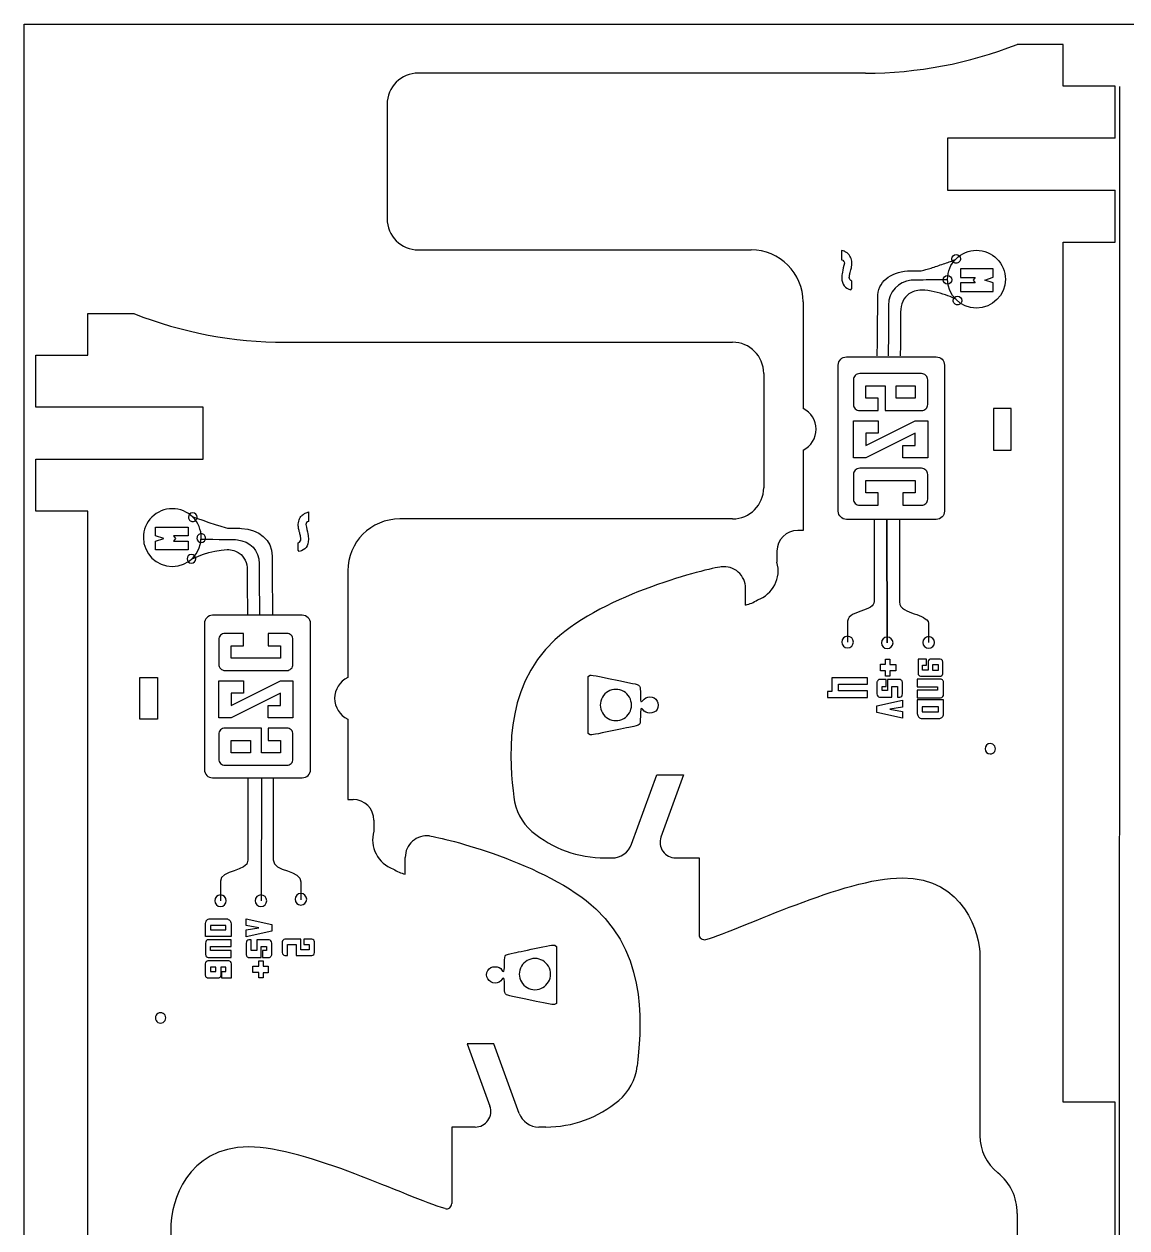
# Model space of a CAD drawing. Extents: x 0 to 911, y 61 to 967.
# Drawn here: x 0.2 to 320.8, y 617.3 to 967.4 of the extents above; entities that cross this region are included whole.
import ezdxf

# ---------------------------------------------------------------- set-up
doc = ezdxf.new("R2010")
doc.units = 0
doc.layers.add('corte', color=7, linetype='CONTINUOUS')
doc.layers.add('Grabado', color=7, linetype='CONTINUOUS')

msp = doc.modelspace()

# ---------------------------------------------------------------- linework, layer by layer
at = {"layer": 'corte', "color": 1}
for points in [[(302.242814, 961.440137), (288.863998, 961.440137)], [(302.242814, 949.345673), (302.242814, 961.440137)], [(244.793967, 953.125172), (114.778227, 953.125172)], [(317.360927, 949.345673), (302.242814, 949.345673)], [(317.360927, 934.227594), (317.360927, 949.345673)], [(105.70738, 944.054324), (105.70738, 910.794464)], [(317.360927, 934.227594), (268.680609, 934.227594), (268.680609, 919.109514), (317.360927, 919.109514)], [(317.360927, 903.991349), (317.360927, 919.109514)], [(302.242814, 903.991349), (317.360927, 903.991349)], [(302.242814, 653.816894), (302.242814, 903.991349)], [(114.778227, 901.723616), (211.534192, 901.723616)], [(226.652271, 886.605537), (226.652271, 855.61341)], [(3.55614, 840.847236), (52.236457, 840.847236), (52.236457, 855.965342), (3.55614, 855.965342), (3.55614, 871.083455), (18.674252, 871.083455), (18.674252, 883.177935), (32.053068, 883.177935)], [(76.123099, 874.862979), (206.138839, 874.862979)], [(215.209686, 865.792115), (215.209686, 832.532271)], [(3.55614, 825.729123), (3.55614, 840.847236)], [(226.652271, 843.518946), (226.652271, 820.14427)], [(31.978188, 543.223729), (31.978188, 527.176694), (18.674252, 527.176694), (18.674252, 530.200318), (3.55614, 530.200318), (3.55614, 575.554642), (18.674252, 575.554642), (18.674252, 825.729123), (3.55614, 825.729123)], [(206.138839, 823.461407), (109.382874, 823.461407)], [(226.652271, 820.14427), (225.095109, 820.14427)], [(219.047877, 814.097038), (219.047877, 810.925539)], [(94.264795, 808.343302), (94.264795, 777.351175)], [(209.94136, 798.432484), (209.94136, 803.309625)], [(33.792364, 777.351175), (38.93252, 777.351175)], [(33.792364, 765.256686), (33.792364, 777.351175)], [(38.93252, 777.351175), (38.93252, 765.256686)], [(38.93252, 765.256686), (33.792364, 765.256686)], [(94.264795, 765.256686), (94.264795, 741.882026), (95.821957, 741.882026)], [(176.797895, 728.850918), (184.153713, 749.060923)], [(184.153713, 749.060923), (191.916145, 749.060923)], [(191.916145, 749.060923), (185.327473, 730.958652)], [(101.869189, 735.834777), (101.869189, 732.663304)], [(110.975706, 720.170257), (110.975706, 725.047398)], [(169.095196, 724.871996), (171.115292, 724.871996)], [(189.589361, 724.871996), (196.416027, 724.871996)], [(196.416027, 724.871996), (196.416027, 702.603922)], [(278.053836, 696.42101), (278.053836, 644.110143)], [(144.119171, 650.588726), (136.763353, 670.79873), (129.000921, 670.79873), (135.589593, 652.696399)], [(317.360927, 653.816894), (302.242814, 653.816894)], [(317.360927, 608.462571), (317.360927, 653.816894)], [(131.327705, 646.609761), (124.501039, 646.609761), (124.501039, 624.341721)], [(151.82187, 646.609761), (149.801774, 646.609761)], [(288.938878, 621.485973), (288.938878, 605.438955)], [(42.86323, 618.158758), (42.86323, 565.84795)]]:
    msp.add_lwpolyline(points, dxfattribs=at)
for points in [[(287.1247, 855.61341), (281.984545, 855.61341), (281.984545, 843.518946), (287.1247, 843.518946)], [(172.2271, 764.812005)], [(281.07746, 755.10824)], [(148.689966, 695.620609)], [(39.839606, 679.869604)]]:
    msp.add_lwpolyline(points, close=True, dxfattribs=at)
for points in [[(244.793967, 953.125172), (259.87389, 953.12517), (274.820821, 955.945299), (288.863998, 961.440137)], [(114.778227, 953.125172), (109.768541, 953.125162), (105.70739, 949.064011), (105.70738, 944.054324)], [(105.70738, 910.794464), (105.70739, 905.784777), (109.768541, 901.723626), (114.778227, 901.723616)], [(226.652271, 886.605537), (226.652255, 894.955015), (219.88367, 901.7236), (211.534192, 901.723616)], [(32.053068, 883.177935), (46.096246, 877.683101), (61.043177, 874.862974), (76.123099, 874.862979)], [(215.209686, 865.792115), (215.209686, 870.801808), (211.148532, 874.862969), (206.138839, 874.862979)], [(230.464627, 849.566178), (230.464627, 852.147948), (228.981707, 854.500185), (226.652271, 855.61341)], [(226.652271, 843.518946), (228.981707, 844.632171), (230.464627, 846.984408), (230.464627, 849.566178)], [(206.138839, 823.461407), (211.148532, 823.461417), (215.209686, 827.522578), (215.209686, 832.532271)], [(109.382874, 823.461407), (101.033386, 823.46139), (94.264797, 816.69279), (94.264795, 808.343302)], [(225.095109, 820.14427), (221.755318, 820.144263), (219.047884, 817.436829), (219.047877, 814.097038)], [(202.860315, 809.533411), (198.772166, 809.00443), (168.883228, 801.670457), (154.491762, 788.302308)], [(207.808747, 808.023352), (206.453144, 809.21484), (204.650192, 809.765028), (202.860315, 809.533411)], [(213.359728, 799.916601), (217.890663, 801.479332), (220.394771, 806.325824), (219.047877, 810.925539)], [(209.94136, 803.309625), (209.941364, 805.114425), (209.16435, 806.831863), (207.808747, 808.023352)], [(209.94136, 798.432484), (211.165062, 798.704584), (212.325386, 799.20835), (213.359728, 799.916601)], [(154.491762, 788.302308), (138.837875, 773.761423), (141.51956, 752.081296), (142.516338, 742.593595)], [(94.264795, 777.351175), (91.935345, 776.237956), (90.452412, 773.885711), (90.452412, 771.30393)], [(172.2271, 773.882853), (170.604551, 773.886154), (169.10384, 773.02243), (168.291611, 771.617809)], [(176.162589, 771.617809), (175.35036, 773.02243), (173.849649, 773.886154), (172.2271, 773.882853)], [(90.452412, 771.30393), (90.452412, 768.722149), (91.935345, 766.369905), (94.264795, 765.256686)], [(168.291611, 771.617809), (167.479382, 770.213188), (167.479382, 768.48167), (168.291611, 767.077049)], [(176.162589, 767.077049), (176.974818, 768.48167), (176.974818, 770.213188), (176.162589, 771.617809)], [(168.291611, 767.077049), (169.10384, 765.672428), (170.604551, 764.808704), (172.2271, 764.812005)], [(172.2271, 764.812005), (173.849649, 764.808704), (175.35036, 765.672428), (176.162589, 767.077049)], [(281.07746, 758.131856), (280.243914, 758.129876), (279.56924, 757.453596), (279.56924, 756.620048)], [(279.56924, 756.620048), (279.56924, 755.786499), (280.243914, 755.11022), (281.07746, 755.10824)], [(282.38972, 757.376991), (282.118863, 757.845274), (281.618432, 758.133141), (281.07746, 758.131856)], [(282.38972, 755.863105), (282.660578, 756.331388), (282.660578, 756.908708), (282.38972, 757.376991)], [(281.07746, 755.10824), (281.618432, 755.106955), (282.118863, 755.394822), (282.38972, 755.863105)], [(142.516338, 742.593595), (142.925363, 738.700573), (144.828446, 735.117958), (147.825181, 732.599526)], [(101.869189, 735.834777), (101.869192, 739.174575), (99.161755, 741.882019), (95.821957, 741.882026)], [(101.869189, 732.663304), (100.52229, 728.063587), (103.026399, 723.217089), (107.557338, 721.654357)], [(147.825181, 732.599526), (153.781048, 727.594231), (161.315408, 724.85695), (169.095196, 724.871996)], [(113.108323, 729.761119), (111.75272, 728.569633), (110.975705, 726.852197), (110.975706, 725.047398)], [(118.056751, 731.271176), (116.266876, 731.502792), (114.463925, 730.952606), (113.108323, 729.761119)], [(118.056751, 731.271176), (122.1449, 730.742178), (152.033838, 723.40823), (166.425304, 710.040073)], [(171.115292, 724.871996), (173.657552, 724.871967), (175.928373, 726.461982), (176.797895, 728.850918)], [(185.327473, 730.958652), (184.821364, 729.568143), (185.025417, 728.018169), (185.874162, 726.806025)], [(185.874162, 726.806025), (186.722907, 725.593882), (188.109611, 724.872002), (189.589361, 724.871996)], [(107.557338, 721.654357), (108.591681, 720.946112), (109.752006, 720.442352), (110.975706, 720.170257)], [(198.345755, 701.151037), (209.364251, 704.320658), (238.39593, 719.013521), (255.416712, 719.070183)], [(255.416712, 719.070183), (273.555626, 719.130769), (278.053836, 702.568423), (278.053836, 696.42101)], [(166.425304, 710.040073), (182.079191, 695.499214), (179.397506, 673.819027), (178.400728, 664.331386)], [(196.416027, 702.603922), (196.416032, 702.129058), (196.639152, 701.68179), (197.018514, 701.396169)], [(197.018514, 701.396169), (197.397877, 701.110548), (197.889396, 701.019768), (198.345755, 701.151037)], [(144.759847, 693.353696), (143.949052, 691.95002), (143.949052, 690.220333), (144.759847, 688.816657)], [(148.689966, 695.620609), (147.068949, 695.621603), (145.570643, 694.757372), (144.759847, 693.353696)], [(152.620085, 693.353696), (151.809289, 694.757372), (150.310983, 695.621603), (148.689966, 695.620609)], [(152.620085, 688.816657), (153.43088, 690.220333), (153.43088, 691.95002), (152.620085, 693.353696)], [(144.759847, 688.816657), (145.570643, 687.412981), (147.068949, 686.54875), (148.689966, 686.549744)], [(148.689966, 686.549744), (150.310983, 686.54875), (151.809289, 687.412981), (152.620085, 688.816657)], [(39.839606, 679.869604), (39.299488, 679.869604), (38.800398, 679.581454), (38.530338, 679.113698)], [(41.148874, 679.113698), (40.878815, 679.581454), (40.379725, 679.869604), (39.839606, 679.869604)], [(38.530338, 679.113698), (38.260279, 678.645941), (38.260279, 678.069642), (38.530338, 677.601885)], [(38.530338, 677.601885), (38.800398, 677.134129), (39.299488, 676.845979), (39.839606, 676.845979)], [(39.839606, 676.845979), (40.379725, 676.845979), (40.878815, 677.134129), (41.148874, 677.601885)], [(41.148874, 677.601885), (41.418933, 678.069642), (41.418933, 678.645941), (41.148874, 679.113698)], [(173.091885, 654.337325), (176.088618, 656.855755), (177.991701, 660.438366), (178.400728, 664.331386)], [(135.042894, 648.543785), (135.891639, 649.755924), (136.095695, 651.305893), (135.589593, 652.696399)], [(151.82187, 646.609761), (159.601663, 646.594725), (167.136023, 649.332017), (173.091885, 654.337325)], [(131.327705, 646.609761), (132.807451, 646.609769), (134.19415, 647.331647), (135.042894, 648.543785)], [(144.119171, 650.588726), (144.988679, 648.199773), (147.259503, 646.609739), (149.801774, 646.609761)], [(65.500354, 640.807922), (47.36144, 640.868253), (42.86323, 624.306188), (42.86323, 618.158758)], [(122.571311, 622.888827), (111.552815, 626.058389), (82.521136, 640.751303), (65.500354, 640.807922)], [(278.053836, 644.110143), (278.05384, 639.90298), (279.968045, 635.924369), (283.255414, 633.298836)], [(288.938878, 621.485973), (288.938866, 626.082887), (286.847325, 630.430075), (283.255414, 633.298836)], [(123.898555, 623.133962), (124.277918, 623.419585), (124.501037, 623.866856), (124.501039, 624.341721)], [(122.571311, 622.888827), (123.027672, 622.757558), (123.519192, 622.848339), (123.898555, 623.133962)]]:
    msp.add_open_spline(points, degree=3, dxfattribs=at)
at = {"layer": 'Grabado', "color": 1}
msp.add_lwpolyline([(0.162894, 967.396102), (906.923672, 967.396102), (906.923672, 60.635323), (0.162894, 60.635323)], close=True, dxfattribs=at)
msp.add_lwpolyline([(318.688461, 949.209961), (318.48348, 77.693019)], dxfattribs=at)
at = {"layer": 'Grabado', "color": 5}
for points in [[(237.856669, 901.58236), (237.856669, 898.820229)], [(239.007534, 901.098987), (239.030574, 901.098987)], [(239.836146, 900.523545), (239.859186, 900.477508)], [(240.572769, 890.096495), (240.848976, 890.510815), (240.848925, 890.510816)], [(240.848925, 890.510816), (240.848925, 892.651469)], [(239.279903, 870.607294), (265.344357, 870.607294)], [(236.880437, 825.734369), (236.880437, 868.20449)], [(261.107279, 865.750314), (243.111547, 865.750314)], [(267.747161, 868.20449), (267.747161, 825.734369)], [(241.319547, 863.950847), (241.319547, 856.771114)], [(243.111547, 854.975914), (248.523813, 854.975914), (248.523813, 858.567381), (244.92808, 858.567381), (244.92808, 862.154581), (250.511013, 862.154581), (250.511013, 854.975914), (255.693946, 854.975914)], [(262.893946, 856.771114), (262.893946, 863.950847)], [(255.693946, 854.975914), (261.107279, 854.975914)], [(261.107279, 838.196182), (243.111547, 838.196182)], [(241.319547, 836.400982), (241.319547, 829.229782)], [(243.111547, 827.430315), (248.523813, 827.430315), (248.523813, 831.017515), (244.92808, 831.017515), (244.92808, 834.613249), (259.286479, 834.613249), (259.286479, 831.017515), (255.693946, 831.017515), (255.693946, 827.430315)], [(262.893946, 829.229782), (262.893946, 836.400982)], [(255.693946, 827.430315), (261.107279, 827.430315)], [(265.344357, 823.334904), (239.279903, 823.334904)], [(81.042157, 795.449384), (54.977703, 795.449384)], [(52.574899, 793.04658), (52.574899, 750.576459)], [(83.441622, 750.576459), (83.441622, 793.04658)], [(56.769442, 788.366125), (56.769442, 781.194925)], [(63.969442, 790.165591), (58.556109, 790.165591)], [(76.551842, 790.165591), (71.139575, 790.165591), (71.139575, 786.578391), (74.735308, 786.578391), (74.735308, 782.982658), (60.376909, 782.982658), (60.376909, 786.578391), (63.969442, 786.578391), (63.969442, 790.165591)], [(78.343842, 781.194925), (78.343842, 788.366125)], [(263.037307, 781.694025), (263.037307, 779.514783), (261.327304, 779.514783), (261.327304, 780.928116), (262.513975, 780.928116), (262.513975, 782.688116), (260.068978, 782.688116)], [(266.054079, 780.988122), (264.235711, 780.988122), (264.235711, 779.454785), (266.054045, 779.454785)], [(267.263679, 778.722659), (267.263679, 781.898441), (267.264063, 781.898117)], [(58.556109, 779.399725), (76.551842, 779.399725)], [(164.600616, 760.794585), (164.200616, 761.056985), (164.200616, 777.640451), (164.600616, 777.902851)], [(248.1229, 775.765117), (248.1229, 772.602527)], [(248.865018, 771.620639), (252.495721, 771.620639), (252.495721, 774.771811), (254.059898, 774.771811), (254.059898, 771.620639), (254.059907, 771.620639)], [(254.802025, 776.758379), (251.159905, 776.758379), (251.159905, 773.584372), (249.607154, 773.584372), (249.607154, 774.771768), (250.79455, 774.771768), (250.79455, 776.758379), (248.865027, 776.758379)], [(255.544152, 772.602527), (255.544152, 775.765117)], [(266.635737, 776.878222), (259.812398, 776.878222), (259.812398, 774.594889), (265.750736, 774.594889), (265.750736, 773.704888), (259.812398, 773.704888), (259.812398, 771.456551), (266.635737, 771.456551)], [(267.45573, 776.173138), (267.45573, 776.174845), (267.45573, 776.176551)], [(267.519065, 772.579888), (267.519065, 775.74322), (267.519048, 775.743135)], [(254.059907, 771.620639), (254.802025, 771.620639)], [(267.519048, 770.813138), (259.812381, 770.813138), (259.812381, 766.919805), (259.817501, 766.901458)], [(267.517512, 766.819922), (267.519218, 766.833234), (267.519218, 766.846546), (267.519218, 770.813215), (267.519048, 770.813138)], [(260.935837, 765.42479), (260.964168, 765.4131), (266.359171, 765.4131), (266.380846, 765.419926)], [(56.769442, 760.824792), (56.769442, 753.645059)], [(63.969442, 762.619992), (58.556109, 762.619992)], [(76.551842, 762.619992), (71.139575, 762.619992), (71.139575, 759.028526), (74.735308, 759.028526), (74.735308, 755.441326), (69.152375, 755.441326), (69.152375, 762.619992), (63.969442, 762.619992)], [(78.343842, 753.645059), (78.343842, 760.824792)], [(58.556109, 751.845593), (76.551842, 751.845593)], [(54.977703, 748.176994), (81.042157, 748.176994)], [(69.189014, 748.017224), (69.113579, 712.395832), (69.113579, 712.395832)], [(60.327373, 705.754091), (60.327373, 702.02063), (52.90613, 702.02063), (52.90613, 705.845432)], [(53.945105, 707.135587), (59.288406, 707.135587)], [(53.648256, 695.955154), (60.327373, 695.955154), (60.327373, 697.953183), (54.390375, 697.953183), (54.390375, 699.129161), (60.327373, 699.129161), (60.327373, 701.092937), (53.648256, 701.092937)], [(66.223343, 701.070674), (65.481225, 701.070674)], [(71.418231, 701.070674), (67.787528, 701.070674), (67.787528, 697.919502), (66.223351, 697.919502), (66.223351, 701.070674), (66.223343, 701.070674)], [(75.23809, 700.434864), (75.23809, 697.322348)], [(83.823453, 701.212993), (81.476096, 701.212993), (81.476096, 699.656735), (83.032355, 699.656735), (83.032355, 698.100477), (80.607184, 698.100477), (80.607184, 701.212993), (76.01622, 701.212993)], [(84.601582, 697.322348), (84.601582, 700.434864)], [(52.90613, 700.111049), (52.90613, 696.94846), (52.90613, 696.948494)], [(64.739098, 700.088786), (64.739098, 696.926196)], [(65.481225, 695.932933), (69.123345, 695.932933), (69.123345, 699.106941), (70.676096, 699.106941), (70.676096, 697.919544), (69.4887, 697.919544), (69.4887, 695.932933), (71.418223, 695.932933)], [(72.16035, 696.926196), (72.16035, 700.088786)], [(76.01622, 696.54421), (76.794349, 696.54421), (76.794349, 699.656735), (79.232489, 699.656735)], [(79.232489, 699.656735), (79.232489, 696.54421), (83.823453, 696.54421)], [(154.58035, 699.42392), (154.98035, 699.16152), (154.98035, 682.578054), (154.58035, 682.315654)], [(52.906121, 690.883052), (52.906121, 694.045642)], [(53.648248, 695.02753), (59.585246, 695.02753), (59.585255, 695.02753)], [(60.327373, 694.045642), (60.327373, 689.889746), (57.655731, 689.889746), (57.655731, 691.876357), (58.843128, 691.876357), (58.843128, 693.063754), (57.358874, 693.063754), (57.358874, 690.883052)], [(56.616747, 689.889712), (53.648248, 689.889712)]]:
    msp.add_lwpolyline(points, dxfattribs=at)
for points in [[(271.139348, 897.875224)], [(268.740678, 893.043284)], [(281.944017, 892.139022), (279.510379, 892.945346), (281.944017, 893.75167), (281.944017, 896.243944), (272.414733, 896.243944), (272.414733, 893.693028), (276.695573, 893.693028), (276.138483, 892.945346), (276.695573, 892.168343), (272.414733, 892.168343), (272.414733, 889.646747), (281.944017, 889.646747)], [(261.078957, 890.019919)], [(268.643886, 891.749554)], [(271.526568, 885.743922)], [(277.058065, 884.789341)], [(239.279903, 870.607294)], [(253.682213, 858.567381), (253.682213, 862.154581), (259.286479, 862.154581), (259.286479, 858.567381)], [(262.893946, 851.975381), (262.893946, 841.205248), (255.693946, 841.205248), (255.693946, 844.792448), (259.286479, 844.792448), (259.286479, 848.379648), (244.92808, 841.205248), (241.319547, 841.205248), (241.319547, 851.975381), (248.523813, 851.975381), (248.523813, 848.379648), (244.92808, 848.379648), (244.92808, 844.792448), (259.286479, 851.975381)], [(251.024131, 823.174896), (251.087448, 787.458622)], [(254.704062, 823.308306)], [(38.378036, 816.981058), (40.811674, 817.787382), (38.378036, 818.593706), (38.378036, 821.08598), (47.90732, 821.08598), (47.90732, 818.535064), (43.62648, 818.535064), (44.18357, 817.787382), (43.62648, 817.010378), (47.90732, 817.010378), (47.90732, 814.488783), (38.378036, 814.488783)], [(49.182707, 822.717287)], [(51.678169, 816.591634)], [(43.26399, 809.631421)], [(48.795487, 810.586045)], [(81.042157, 795.449384)], [(239.589055, 789.343268)], [(251.109055, 789.129935)], [(263.162387, 789.236601)], [(250.634712, 779.273622), (249.116214, 779.273622), (249.116214, 781.203145), (250.634712, 781.203145), (250.634712, 782.710234), (251.890614, 782.710234), (251.890614, 781.146057), (253.614629, 781.146057), (253.614629, 779.273622), (251.890614, 779.273622), (251.890614, 777.743706), (250.634712, 777.743706)], [(266.054079, 780.988122)], [(243.905821, 773.455917), (236.916304, 773.455917), (236.916304, 775.379638), (245.380671, 775.379638), (245.380671, 777.30335), (234.992592, 777.30335), (234.992592, 773.32767), (233.774237, 773.32767), (233.774237, 771.500137), (245.380671, 771.500137), (245.380671, 773.455917)], [(56.769442, 765.620526), (56.769442, 776.390658), (63.969442, 776.390658), (63.969442, 772.803459), (60.376909, 772.803459), (60.376909, 769.216259), (74.735308, 776.390658), (78.343842, 776.390658), (78.343842, 765.620526), (71.139575, 765.620526), (71.139575, 769.216259), (74.735308, 769.216259), (74.735308, 772.803459), (60.376909, 765.620526)], [(255.544152, 770.727233), (255.544152, 768.729204), (251.844944, 768.124089), (255.544152, 767.496138), (255.544152, 765.509526), (248.122909, 767.153618), (248.122909, 769.071724)], [(266.02405, 768.826467), (261.297386, 768.826467), (261.297386, 768.684805), (261.297386, 767.353136), (266.02405, 767.353136)], [(65.981175, 759.028526), (65.981175, 755.441326), (60.376909, 755.441326), (60.376909, 759.028526)], [(80.63739, 714.544935)], [(57.223084, 712.395832)], [(57.274057, 714.118268)], [(69.02239, 714.118268)], [(80.664354, 712.735561)], [(58.843128, 704.007241), (58.843128, 705.194646), (54.401792, 705.194646), (54.401792, 704.007241)], [(64.739098, 701.96408), (64.739098, 703.962108), (68.438306, 704.567224), (64.739098, 705.195175), (64.739098, 707.181786), (72.160341, 705.537695), (72.160341, 703.619589)], [(69.648537, 693.417691), (71.167036, 693.417691), (71.167036, 691.488168), (69.648537, 691.488168), (69.648537, 689.981079), (68.392636, 689.981079), (68.392636, 691.545256), (66.668621, 691.545256), (66.668621, 693.417691), (68.392636, 693.417691), (68.392636, 694.947606), (69.648537, 694.947606)], [(55.874629, 691.876357), (55.874629, 693.063754), (54.401792, 693.063754), (54.401792, 691.876357)]]:
    msp.add_lwpolyline(points, close=True, dxfattribs=at)
at = {"layer": 'Grabado', "color": 7}
for points in [[(80.893363, 824.435474), (80.870323, 824.389394)], [(81.721983, 825.010876), (81.698943, 825.010876)], [(82.872848, 825.494204), (82.872848, 822.73205)], [(79.880575, 814.422802), (79.880575, 816.563389)], [(80.156748, 814.008338), (79.880533, 814.422717), (79.880575, 814.422802)]]:
    msp.add_lwpolyline(points, dxfattribs=at)
at = {"layer": 'Grabado', "color": 5}
for points in [[(238.593241, 901.306147), (238.409097, 901.367528), (238.163573, 901.459599), (237.856669, 901.58236)], [(239.030574, 901.098987), (238.938505, 901.160368), (238.792727, 901.229421), (238.593241, 901.306147)], [(239.46789, 900.845792), (239.329781, 900.937863), (239.176329, 901.022262), (239.007534, 901.098987)], [(239.859186, 900.477508), (239.736426, 900.630959), (239.605994, 900.753721), (239.46789, 900.845792)], [(240.595732, 899.257568), (240.44228, 899.748614), (240.189085, 900.170606), (239.836146, 900.523545)], [(269.878171, 899.136408), (269.878172, 899.832936), (270.44282, 900.397583), (271.139348, 900.397583)], [(271.112818, 899.14243), (272.689596, 900.719208), (274.828165, 901.605033), (277.058065, 901.605033)], [(271.139348, 900.397583), (271.835876, 900.397583), (272.400524, 899.832936), (272.400525, 899.136408)], [(277.058065, 901.605033), (279.287966, 901.605033), (281.426535, 900.719208), (283.003312, 899.14243)], [(237.856669, 898.820229), (238.36306, 898.682122), (238.631601, 898.375218), (238.662292, 897.899518)], [(238.662292, 897.899518), (238.155902, 895.812574), (237.902706, 894.393145), (237.902706, 893.641231)], [(240.434606, 895.505672), (240.588058, 896.012063), (240.695476, 896.441728), (240.756859, 896.794667)], [(240.848925, 897.554253), (240.848925, 898.19875), (240.764527, 898.766522), (240.595732, 899.257568)], [(240.756859, 896.794667), (240.818236, 897.132261), (240.848925, 897.385456), (240.848925, 897.554253)], [(263.087371, 896.194919), (264.090686, 896.509733), (265.330434, 896.927031), (266.542372, 897.343252)], [(266.542372, 897.343252), (267.754319, 897.759473), (268.937918, 898.17521), (269.824045, 898.486586)], [(268.650218, 893.197182), (268.650217, 895.427083), (269.536041, 897.565652), (271.112818, 899.14243)], [(269.824045, 898.486586), (270.267104, 898.642273), (270.635454, 898.771152), (270.895712, 898.861586)], [(270.247559, 898.244616), (270.011042, 898.481134), (269.878169, 898.801922), (269.878171, 899.136408)], [(271.139348, 897.875224), (270.804862, 897.875224), (270.484076, 898.008098), (270.247559, 898.244616)], [(272.031138, 898.244616), (271.794621, 898.008098), (271.473834, 897.875224), (271.139348, 897.875224)], [(272.400525, 899.136408), (272.400527, 898.801922), (272.267654, 898.481134), (272.031138, 898.244616)], [(283.003312, 899.14243), (284.580089, 897.565652), (285.465913, 895.427083), (285.465912, 893.197182)], [(237.902706, 893.641231), (237.902706, 891.692394), (238.792727, 890.510815), (240.572769, 890.096495)], [(240.089339, 893.687269), (240.089339, 893.856065), (240.12003, 894.093915), (240.181413, 894.400819)], [(240.848925, 892.651469), (240.342534, 892.866302), (240.089339, 893.211568), (240.089339, 893.687269)], [(240.181413, 894.400819), (240.242796, 894.692377), (240.327194, 895.060662), (240.434606, 895.505672)], [(248.345705, 887.788253), (248.338879, 890.124826), (249.267561, 891.981579), (250.812376, 893.313253)], [(250.812376, 893.313253), (252.357191, 894.644927), (254.531501, 895.443752), (257.005707, 895.583253)], [(258.092384, 892.874937), (254.345082, 892.361495), (251.488028, 889.687669), (251.499053, 885.589937)], [(257.005707, 895.583253), (257.031819, 895.584704), (257.657833, 895.598263), (258.429042, 895.611584)], [(259.904054, 892.92827), (259.285114, 892.924174), (258.690912, 892.898762), (258.092384, 892.874937)], [(258.429042, 895.611584), (259.20025, 895.624904), (260.160497, 895.640409), (260.994042, 895.653252)], [(263.424054, 892.983268), (262.153201, 892.966286), (260.884218, 892.946532), (259.904054, 892.92827)], [(260.994042, 895.653252), (261.200916, 895.656409), (261.437869, 895.717406), (261.790705, 895.811586)], [(261.790705, 895.811586), (262.14355, 895.905762), (262.585722, 896.037511), (263.087371, 896.194919)], [(268.740713, 893.043266), (268.493596, 893.042862), (265.96575, 893.017222), (263.424054, 892.983268)], [(267.382709, 893.010729), (267.38271, 893.707257), (267.947358, 894.271904), (268.643886, 894.271904)], [(268.643886, 891.749554), (267.947358, 891.749554), (267.38271, 892.314201), (267.382709, 893.010729)], [(268.643886, 894.271904), (269.340414, 894.271904), (269.905062, 893.707257), (269.905063, 893.010729)], [(269.905063, 893.010729), (269.905062, 892.314201), (269.340414, 891.749554), (268.643886, 891.749554)], [(277.058065, 884.789341), (272.414542, 884.78934), (268.650221, 888.553659), (268.650218, 893.197182)], [(285.465912, 893.197182), (285.465909, 888.553659), (281.701589, 884.789341), (277.058065, 884.789341)], [(261.079051, 890.019933), (259.730179, 890.037751), (258.240711, 889.520676), (257.40738, 888.906599)], [(268.048958, 888.624918), (266.094219, 889.299647), (263.563283, 889.987116), (261.078957, 890.019919)], [(248.205707, 870.903252), (248.205707, 870.903252), (248.374053, 878.269123), (248.345705, 887.788253)], [(257.40738, 888.906599), (255.921103, 887.811362), (254.978486, 885.98392), (254.98405, 883.643266)], [(270.465623, 887.701585), (269.858946, 887.951299), (269.026323, 888.287554), (268.048958, 888.624918)], [(270.634778, 886.113314), (270.398262, 886.349833), (270.265389, 886.67062), (270.265391, 887.005106)], [(270.265391, 887.005106), (270.265392, 887.701634), (270.83004, 888.266281), (271.526568, 888.266281)], [(271.193952, 887.403251), (271.017184, 887.47395), (270.768958, 887.576728), (270.465623, 887.701585)], [(271.526568, 885.743922), (271.192082, 885.743922), (270.871295, 885.876796), (270.634778, 886.113314)], [(271.526568, 888.266281), (272.223096, 888.266281), (272.787744, 887.701634), (272.787745, 887.005106)], [(272.418357, 886.113314), (272.18184, 885.876796), (271.861054, 885.743922), (271.526568, 885.743922)], [(272.787745, 887.005106), (272.787747, 886.67062), (272.654874, 886.349833), (272.418357, 886.113314)], [(251.499053, 885.589937), (251.521325, 877.308969), (251.38905, 870.901597), (251.38905, 870.901597)], [(254.98405, 883.643266), (255.001116, 876.451344), (254.900679, 870.886604), (254.900679, 870.886604)], [(236.880437, 868.20449), (236.880437, 869.531499), (237.949556, 870.607294), (239.279903, 870.607294)], [(265.344357, 870.607294), (266.674704, 870.607294), (267.747161, 869.531499), (267.747161, 868.20449)], [(241.82728, 865.216981), (241.490213, 864.862847), (241.319547, 864.442581), (241.319547, 863.950847)], [(243.111547, 865.750314), (242.615547, 865.750314), (242.181413, 865.571114), (241.82728, 865.216981)], [(262.364879, 865.216981), (262.019279, 865.571114), (261.599013, 865.750314), (261.107279, 865.750314)], [(262.893946, 863.950847), (262.893946, 864.442581), (262.719013, 864.862847), (262.364879, 865.216981)], [(241.319547, 856.771114), (241.319547, 856.276181), (241.490213, 855.850581), (241.82728, 855.509248)], [(241.82728, 855.509248), (242.181413, 855.155114), (242.615547, 854.975914), (243.111547, 854.975914)], [(261.107279, 854.975914), (261.599013, 854.975914), (262.019279, 855.155114), (262.364879, 855.509248)], [(262.364879, 855.509248), (262.719013, 855.850581), (262.893946, 856.276181), (262.893946, 856.771114)], [(241.82728, 837.662848), (241.490213, 837.308715), (241.319547, 836.888448), (241.319547, 836.400982)], [(243.111547, 838.196182), (242.615547, 838.196182), (242.181413, 838.016982), (241.82728, 837.662848)], [(262.364879, 837.662848), (262.019279, 838.016982), (261.599013, 838.196182), (261.107279, 838.196182)], [(262.893946, 836.400982), (262.893946, 836.888448), (262.719013, 837.308715), (262.364879, 837.662848)], [(43.26399, 826.447122), (41.034082, 826.447122), (38.895507, 825.561291), (37.318728, 823.984504)], [(49.209252, 823.984504), (47.632473, 825.561291), (45.493897, 826.447122), (43.26399, 826.447122)], [(241.319547, 829.229782), (241.319547, 828.726315), (241.490213, 828.304982), (241.82728, 827.959382)], [(241.82728, 827.959382), (242.181413, 827.605249), (242.615547, 827.430315), (243.111547, 827.430315)], [(261.107279, 827.430315), (261.599013, 827.430315), (262.019279, 827.605249), (262.364879, 827.959382)], [(262.364879, 827.959382), (262.719013, 828.304982), (262.893946, 828.726315), (262.893946, 829.229782)], [(37.318728, 823.984504), (35.74195, 822.407717), (34.856131, 820.269136), (34.856144, 818.039229)], [(47.92153, 823.978514), (47.921517, 823.64402), (48.054384, 823.323222), (48.290902, 823.086695)], [(49.182707, 825.239655), (48.486192, 825.239655), (47.92155, 824.675029), (47.92153, 823.978514)], [(48.290902, 823.086695), (48.527421, 822.850168), (48.848213, 822.717287), (49.182707, 822.717287)], [(49.100025, 824.139197), (49.198977, 824.139026), (58.335865, 820.820669), (59.333044, 820.805309)], [(50.443884, 823.978514), (50.443864, 824.675029), (49.879222, 825.239655), (49.182707, 825.239655)], [(49.182707, 822.717287), (49.5172, 822.717287), (49.837993, 822.850168), (50.074511, 823.086695)], [(51.671837, 818.039229), (51.671849, 820.269136), (50.78603, 822.407717), (49.209252, 823.984504)], [(50.074511, 823.086695), (50.311029, 823.323222), (50.443897, 823.64402), (50.443884, 823.978514)], [(239.279903, 823.334904), (237.949556, 823.334904), (236.880437, 824.407361), (236.880437, 825.734369)], [(247.337381, 823.188225), (247.337381, 823.188225), (247.388496, 803.552752), (247.337381, 799.449892)], [(254.704054, 823.308272), (254.704054, 823.308272), (254.680417, 805.764294), (254.672395, 799.338267)], [(267.747161, 825.734369), (267.747161, 824.407361), (266.674704, 823.334904), (265.344357, 823.334904)], [(59.333044, 820.805309), (61.000435, 820.779709), (63.171888, 820.743869), (63.333799, 820.734482)], [(63.333799, 820.734482), (68.394254, 820.449127), (72.299772, 817.470311), (72.28536, 812.63012)], [(34.856144, 818.039229), (34.856165, 813.395719), (38.62048, 809.631421), (43.26399, 809.631421)], [(43.26399, 809.631421), (47.9075, 809.631421), (51.671815, 813.395718), (51.671837, 818.039229)], [(50.786365, 818.744594), (50.549847, 818.508067), (50.416979, 818.187269), (50.416992, 817.852775)], [(50.416992, 817.852775), (50.417012, 817.15626), (50.981654, 816.591634), (51.678169, 816.591634)], [(51.678169, 819.114002), (51.343676, 819.114002), (51.022883, 818.981122), (50.786365, 818.744594)], [(51.580878, 817.583463), (52.035201, 817.582695), (61.756821, 817.476882), (62.188242, 817.417746)], [(52.569974, 818.744594), (52.333456, 818.981122), (52.012663, 819.114002), (51.678169, 819.114002)], [(51.678169, 816.591634), (52.374684, 816.591634), (52.939327, 817.15626), (52.939346, 817.852775)], [(52.939346, 817.852775), (52.93936, 818.187269), (52.806492, 818.508067), (52.569974, 818.744594)], [(62.188242, 817.417746), (65.819073, 816.920253), (68.531401, 814.391314), (68.520752, 810.432104)], [(48.795487, 813.108328), (48.098972, 813.108328), (47.53433, 812.543701), (47.53431, 811.847186)], [(50.056664, 811.847186), (50.056645, 812.543701), (49.492002, 813.108328), (48.795487, 813.108328)], [(48.902034, 811.857768), (49.218553, 811.85717), (54.382499, 814.501992), (59.246986, 814.566248)], [(59.246986, 814.566248), (60.512807, 814.583314), (61.983579, 814.06773), (62.739726, 813.510589)], [(62.739726, 813.510589), (64.148639, 812.472338), (65.047506, 810.747837), (65.04213, 808.48565)], [(72.28536, 812.63012), (72.257029, 803.115112), (72.425323, 795.752552), (72.425323, 795.752552)], [(47.53431, 811.847186), (47.53433, 811.150671), (48.098972, 810.586045), (48.795487, 810.586045)], [(48.795487, 810.586045), (49.492002, 810.586045), (50.056645, 811.150671), (50.056664, 811.847186)], [(68.520752, 810.432104), (68.49848, 802.147432), (68.6309, 795.736936), (68.6309, 795.736936)], [(65.04213, 808.48565), (65.025063, 801.2906), (65.12661, 795.723198), (65.12661, 795.723198)], [(247.337381, 799.449892), (247.328762, 798.760117), (246.937961, 798.289913), (246.222382, 797.836563)], [(254.672395, 799.338267), (254.670689, 798.330822), (255.308197, 797.588831), (256.12406, 797.083266)], [(54.977703, 795.449384), (53.647356, 795.449384), (52.574899, 794.373589), (52.574899, 793.04658)], [(83.441622, 793.04658), (83.441622, 794.373589), (82.372504, 795.449384), (81.042157, 795.449384)], [(240.597388, 795.366564), (239.783956, 794.830705), (239.463478, 794.022112), (239.524603, 792.993333)], [(243.474051, 796.643227), (242.450034, 796.272966), (241.410811, 795.902414), (240.597388, 795.366564)], [(246.222382, 797.836563), (245.506802, 797.383212), (244.498068, 797.013489), (243.474051, 796.643227)], [(256.12406, 797.083266), (256.939924, 796.577708), (257.964572, 796.236255), (258.965728, 795.894939)], [(258.965728, 795.894939), (259.966876, 795.553614), (260.944506, 795.213194), (261.629058, 794.788268)], [(239.524603, 792.993333), (239.626158, 791.283953), (239.576059, 787.620994), (239.576059, 787.620994)], [(261.629058, 794.788268), (262.313611, 794.363342), (263.163693, 793.852093), (263.160783, 793.184804)], [(263.160783, 793.184804), (263.15481, 791.140926), (263.11897, 789.529047), (263.124943, 787.485169)], [(57.298509, 789.636525), (56.944376, 789.290925), (56.769442, 788.869591), (56.769442, 788.366125)], [(58.556109, 790.165591), (58.064376, 790.165591), (57.644109, 789.990658), (57.298509, 789.636525)], [(77.836108, 789.636525), (77.481975, 789.990658), (77.047842, 790.165591), (76.551842, 790.165591)], [(78.343842, 788.366125), (78.343842, 788.869591), (78.173175, 789.290925), (77.836108, 789.636525)], [(239.589055, 789.343268), (238.661951, 789.343277), (237.902408, 788.583707), (237.902382, 787.656604)], [(241.277383, 787.656604), (241.277358, 788.583699), (240.51615, 789.343268), (239.589055, 789.343268)], [(251.109055, 789.129935), (250.181951, 789.129943), (249.422407, 788.370374), (249.422382, 787.44327)], [(252.797383, 787.44327), (252.797357, 788.370366), (252.03615, 789.129935), (251.109055, 789.129935)], [(263.162387, 789.236601), (262.235284, 789.23661), (261.47574, 788.477041), (261.475714, 787.549937)], [(264.850716, 787.549937), (264.85069, 788.477032), (264.089483, 789.236601), (263.162387, 789.236601)], [(237.902382, 787.656604), (237.902348, 786.729457), (238.661908, 785.968267), (239.589055, 785.968267)], [(239.589055, 785.968267), (240.516193, 785.968275), (241.277418, 786.729465), (241.277383, 787.656604)], [(249.422382, 787.44327), (249.422347, 786.516124), (250.181908, 785.754933), (251.109055, 785.754933)], [(251.109055, 785.754933), (252.036193, 785.754942), (252.797417, 786.516132), (252.797383, 787.44327)], [(261.475714, 787.549937), (261.47568, 786.62279), (262.235241, 785.8616), (263.162387, 785.8616)], [(263.162387, 785.8616), (264.089526, 785.861608), (264.85075, 786.622799), (264.850716, 787.549937)], [(56.769442, 781.194925), (56.769442, 780.707458), (56.944376, 780.287192), (57.298509, 779.933058)], [(77.836108, 779.933058), (78.173175, 780.287192), (78.343842, 780.707458), (78.343842, 781.194925)], [(260.068978, 782.688116), (260.070685, 781.310085), (260.064712, 779.931892), (260.071538, 778.553955)], [(263.607666, 782.684719), (263.170854, 782.592022), (263.007056, 782.091218), (263.037307, 781.694025)], [(266.084244, 782.688133), (265.258755, 782.685573), (264.432959, 782.693253), (263.607666, 782.684719)], [(266.054045, 779.454785), (266.054071, 779.965889), (266.054002, 780.477078), (266.054079, 780.988122)], [(266.86402, 782.624815), (266.621298, 782.736594), (266.34411, 782.670042), (266.084244, 782.688133)], [(267.264063, 781.898117), (267.244778, 782.116306), (267.129356, 782.491772), (266.86402, 782.624815)], [(57.298509, 779.933058), (57.644109, 779.578925), (58.064376, 779.399725), (58.556109, 779.399725)], [(76.551842, 779.399725), (77.047842, 779.399725), (77.481975, 779.578925), (77.836108, 779.933058)], [(164.600616, 777.902851), (165.02195, 778.178051), (165.096616, 778.162051), (177.046482, 775.631917)], [(260.071538, 778.553955), (260.078365, 778.1708), (260.364582, 777.726179), (260.792042, 777.776449)], [(260.792042, 777.776449), (262.759419, 777.779009), (264.727052, 777.772182), (266.694275, 777.779862)], [(266.694275, 777.779862), (267.103833, 777.867064), (267.290772, 778.33976), (267.263679, 778.722659)], [(177.046482, 775.631917), (179.359016, 775.144451), (179.367549, 775.136984), (179.367549, 772.336984)], [(248.179988, 776.153306), (248.141929, 776.031524), (248.1229, 775.902128), (248.1229, 775.765117)], [(248.339834, 776.461573), (248.271329, 776.370238), (248.218047, 776.267482), (248.179988, 776.153306)], [(248.579595, 776.678507), (248.48826, 776.625203), (248.40834, 776.552891), (248.339834, 776.461573)], [(248.865027, 776.758379), (248.76608, 776.758379), (248.670936, 776.731755), (248.579595, 776.678507)], [(255.087457, 776.678507), (254.996121, 776.731755), (254.900978, 776.758379), (254.802025, 776.758379)], [(255.327226, 776.461573), (255.258721, 776.552914), (255.178797, 776.625225), (255.087457, 776.678507)], [(255.487064, 776.153306), (255.449005, 776.267482), (255.395726, 776.370238), (255.327226, 776.461573)], [(255.544152, 775.765117), (255.544152, 775.902128), (255.525123, 776.031524), (255.487064, 776.153306)], [(266.992404, 776.779892), (266.881684, 776.844489), (266.760315, 776.878222), (266.635737, 776.878222)], [(267.274064, 776.52489), (267.195301, 776.629927), (267.100982, 776.716549), (266.992404, 776.779892)], [(267.45573, 776.176551), (267.413149, 776.304261), (267.352076, 776.420861), (267.274064, 776.52489)], [(267.519048, 775.743135), (267.519048, 775.893355), (267.498312, 776.036809), (267.45573, 776.173138)], [(179.367549, 772.336984), (179.376082, 770.695384), (179.417682, 770.328451), (179.634216, 770.328451)], [(179.634216, 770.328451), (179.776082, 770.328451), (179.984082, 770.494851), (180.092882, 770.695384)], [(180.092882, 770.695384), (180.379816, 771.236184), (181.338749, 771.757784), (182.051282, 771.757784)], [(182.051282, 771.757784), (183.984082, 771.757784), (185.184082, 769.677784), (184.188882, 768.044718)], [(248.1229, 772.602527), (248.1229, 772.32851), (248.195209, 772.096358), (248.339826, 771.90607)], [(248.339826, 771.90607), (248.492055, 771.715783), (248.667119, 771.620639), (248.865018, 771.620639)], [(254.802025, 771.620639), (254.999924, 771.620639), (255.171186, 771.715783), (255.315809, 771.90607)], [(255.315809, 771.90607), (255.468038, 772.096358), (255.544152, 772.32851), (255.544152, 772.602527)], [(266.635737, 771.456551), (266.87938, 771.456551), (267.098806, 771.582964), (267.262399, 771.798226)], [(267.262399, 771.798226), (267.433962, 772.014102), (267.519065, 772.280786), (267.519065, 772.579888)], [(179.647016, 768.365784), (179.455016, 768.365784), (179.388882, 767.886851), (179.343016, 766.140718)], [(180.092882, 767.998851), (179.984082, 768.203651), (179.784616, 768.365784), (179.647016, 768.365784)], [(184.188882, 768.044718), (183.330216, 766.640984), (180.834216, 766.611118), (180.092882, 767.998851)], [(259.817501, 766.901458), (259.947745, 766.395816), (260.04663, 766.089657), (260.185834, 765.916464)], [(267.134177, 765.844921), (267.325418, 766.028293), (267.43211, 766.346297), (267.517512, 766.819922)], [(179.013416, 763.657518), (178.867282, 763.515651), (177.743016, 763.194585), (176.517416, 762.944985)], [(179.343016, 766.140718), (179.297149, 764.457518), (179.218216, 763.853785), (179.013416, 763.657518)], [(260.185834, 765.916464), (260.313672, 765.737051), (260.555882, 765.595389), (260.935837, 765.42479)], [(266.380846, 765.419926), (266.712605, 765.522608), (266.964287, 765.659602), (267.134177, 765.844921)], [(57.298509, 762.086659), (56.944376, 761.745326), (56.769442, 761.319726), (56.769442, 760.824792)], [(58.556109, 762.619992), (58.064376, 762.619992), (57.644109, 762.440792), (57.298509, 762.086659)], [(77.836108, 762.086659), (77.481975, 762.440792), (77.047842, 762.619992), (76.551842, 762.619992)], [(78.343842, 760.824792), (78.343842, 761.319726), (78.173175, 761.745326), (77.836108, 762.086659)], [(169.642749, 761.507118), (165.434749, 760.623918), (164.96755, 760.557785), (164.600616, 760.794585)], [(176.517416, 762.944985), (175.288616, 762.691118), (172.197416, 762.044718), (169.642749, 761.507118)], [(56.769442, 753.645059), (56.769442, 753.153326), (56.944376, 752.733059), (57.298509, 752.378926)], [(77.836108, 752.378926), (78.173175, 752.733059), (78.343842, 753.153326), (78.343842, 753.645059)], [(52.574899, 750.576459), (52.574899, 749.24945), (53.647356, 748.176994), (54.977703, 748.176994)], [(57.298509, 752.378926), (57.644109, 752.024793), (58.064376, 751.845593), (58.556109, 751.845593)], [(76.551842, 751.845593), (77.047842, 751.845593), (77.481975, 752.024793), (77.836108, 752.378926)], [(81.042157, 748.176994), (82.372504, 748.176994), (83.441622, 749.24945), (83.441622, 750.576459)], [(65.191856, 748.149772), (65.191856, 748.149772), (65.215066, 730.606391), (65.223088, 724.180425)], [(72.557684, 748.031594), (72.557684, 748.031594), (72.506313, 728.410347), (72.557684, 724.287083)], [(65.223088, 724.180425), (65.227354, 720.831023), (57.208466, 721.449792), (57.223084, 718.100416)], [(72.557684, 724.287083), (72.600606, 720.844514), (80.868539, 721.323857), (80.664354, 717.887083)], [(57.223084, 718.100416), (57.231617, 716.183608), (57.223084, 712.395832), (57.223084, 712.395832)], [(80.664354, 717.887083), (80.559871, 716.128465), (80.664354, 712.735561), (80.664354, 712.735561)], [(80.63739, 714.544935), (79.710288, 714.544943), (78.949083, 713.78371), (78.949057, 712.856606)], [(82.325723, 712.856606), (82.325696, 713.783702), (81.564488, 714.544935), (80.63739, 714.544935)], [(55.585724, 712.42994), (55.585688, 711.502793), (56.346912, 710.741603), (57.274057, 710.741603)], [(57.274057, 714.118268), (56.346956, 714.118277), (55.585751, 713.357044), (55.585724, 712.42994)], [(58.962391, 712.42994), (58.962364, 713.357035), (58.201155, 714.118268), (57.274057, 714.118268)], [(57.274057, 710.741603), (58.201199, 710.741611), (58.962427, 711.502802), (58.962391, 712.42994)], [(67.334057, 712.42994), (67.33402, 711.502793), (68.095245, 710.741603), (69.02239, 710.741603)], [(69.02239, 714.118268), (68.095288, 714.118277), (67.334084, 713.357044), (67.334057, 712.42994)], [(70.710723, 712.42994), (70.710697, 713.357035), (69.949488, 714.118268), (69.02239, 714.118268)], [(69.02239, 710.741603), (69.949531, 710.741611), (70.71076, 711.502802), (70.710723, 712.42994)], [(78.949057, 712.856606), (78.94902, 711.92946), (79.710244, 711.168269), (80.63739, 711.168269)], [(80.63739, 711.168269), (81.564532, 711.168269), (82.32576, 711.929468), (82.325723, 712.856606)], [(52.90613, 705.845432), (52.989853, 706.309731), (53.104026, 706.610386), (53.248649, 706.747397)], [(53.248649, 706.747397), (53.393266, 706.907238), (53.625418, 707.036634), (53.945105, 707.135587)], [(59.288406, 707.135587), (59.661369, 706.968129), (59.893518, 706.819703), (59.984854, 706.690309)], [(59.984854, 706.690309), (60.083806, 706.568527), (60.197979, 706.256454), (60.327373, 705.754091)], [(53.134473, 700.807506), (52.982244, 700.617218), (52.90613, 700.385066), (52.90613, 700.111049)], [(53.648256, 701.092937), (53.450357, 701.092937), (53.279096, 700.997794), (53.134473, 700.807506)], [(64.967441, 700.785242), (64.815212, 700.594955), (64.739098, 700.362803), (64.739098, 700.088786)], [(65.481225, 701.070674), (65.283325, 701.070674), (65.112064, 700.97553), (64.967441, 700.785242)], [(71.943424, 700.785242), (71.791195, 700.97553), (71.616131, 701.070674), (71.418231, 701.070674)], [(72.16035, 700.088786), (72.16035, 700.362803), (72.088041, 700.594955), (71.943424, 700.785242)], [(75.471529, 700.979555), (75.315912, 700.832568), (75.238099, 700.651005), (75.23809, 700.434864)], [(76.01622, 701.212993), (75.800081, 701.212984), (75.618518, 701.135169), (75.471529, 700.979555)], [(84.381113, 700.979555), (84.225487, 701.135177), (84.0396, 701.212984), (83.823453, 701.212993)], [(84.601582, 700.434864), (84.601582, 700.651005), (84.528093, 700.832568), (84.381113, 700.979555)], [(52.90613, 696.948494), (52.90613, 696.811488), (52.925159, 696.682092), (52.963218, 696.560304)], [(64.739098, 696.926196), (64.739098, 696.789185), (64.758127, 696.659788), (64.796186, 696.538006)], [(72.103262, 696.538006), (72.14132, 696.659788), (72.16035, 696.789185), (72.16035, 696.926196)], [(75.23809, 697.322348), (75.238099, 697.106198), (75.315914, 696.920308), (75.471529, 696.764686)], [(75.471529, 696.764686), (75.618518, 696.617708), (75.800081, 696.54421), (76.01622, 696.54421)], [(83.823453, 696.54421), (84.0396, 696.54421), (84.225487, 696.617682), (84.381113, 696.764686)], [(84.381113, 696.764686), (84.528093, 696.920308), (84.601582, 697.106198), (84.601582, 697.322348)], [(140.16755, 696.562054), (140.313684, 696.702854), (141.439017, 697.02392), (142.66355, 697.277787)], [(142.66355, 697.277787), (143.89235, 697.528454), (146.984617, 698.173787), (149.538217, 698.711387)], [(149.538217, 698.711387), (153.747283, 699.594587), (154.213417, 699.661787), (154.58035, 699.42392)], [(52.906121, 694.045642), (52.906121, 694.319658), (52.982235, 694.551811), (53.134464, 694.742098)], [(52.963218, 696.560304), (53.001276, 696.446134), (53.054555, 696.343378), (53.123055, 696.252037)], [(53.123055, 696.252037), (53.191561, 696.160697), (53.271481, 696.088388), (53.362816, 696.035111)], [(53.134464, 694.742098), (53.279087, 694.932386), (53.450349, 695.02753), (53.648248, 695.02753)], [(53.362816, 696.035111), (53.454157, 695.981807), (53.549304, 695.955154), (53.648256, 695.955154)], [(59.585255, 695.02753), (59.783154, 695.02753), (59.958218, 694.932386), (60.110447, 694.742098)], [(60.110447, 694.742098), (60.255064, 694.551811), (60.327373, 694.319658), (60.327373, 694.045642)], [(64.796186, 696.538006), (64.834244, 696.42383), (64.887524, 696.321075), (64.956023, 696.22974)], [(64.956023, 696.22974), (65.024529, 696.138399), (65.104452, 696.066087), (65.195793, 696.012805)], [(65.195793, 696.012805), (65.287128, 695.959557), (65.382272, 695.932933), (65.481225, 695.932933)], [(71.418223, 695.932933), (71.51717, 695.932933), (71.612313, 695.959557), (71.703654, 696.012805)], [(71.703654, 696.012805), (71.794989, 696.06611), (71.87491, 696.138422), (71.943415, 696.22974)], [(71.943415, 696.22974), (72.011921, 696.321075), (72.065203, 696.42383), (72.103262, 696.538006)], [(134.993151, 692.173787), (135.850751, 693.578587), (138.34675, 693.607387), (139.088084, 692.219654)], [(139.53395, 691.856987), (139.72595, 691.856987), (139.79315, 692.33272), (139.839017, 694.082054)], [(139.839017, 694.082054), (139.884884, 695.762054), (139.963817, 696.365787), (140.16755, 696.562054)], [(52.963209, 690.494862), (52.92515, 690.616644), (52.906121, 690.746041), (52.906121, 690.883052)], [(53.123047, 690.186595), (53.054547, 690.27793), (53.001268, 690.380686), (52.963209, 690.494862)], [(53.362808, 689.96967), (53.271473, 690.022918), (53.191552, 690.095226), (53.123047, 690.186595)], [(53.648248, 689.889712), (53.549295, 689.889712), (53.454149, 689.916365), (53.362808, 689.96967)], [(56.902178, 689.96967), (56.810838, 689.916365), (56.715694, 689.889712), (56.616747, 689.889712)], [(57.141939, 690.186595), (57.073434, 690.095255), (56.993514, 690.022946), (56.902178, 689.96967)], [(57.301786, 690.494862), (57.263727, 690.380686), (57.210445, 690.27793), (57.141939, 690.186595)], [(57.358874, 690.883052), (57.358874, 690.746041), (57.339845, 690.616644), (57.301786, 690.494862)], [(137.13075, 688.461787), (135.196884, 688.461787), (133.996884, 690.54072), (134.993151, 692.173787)], [(139.088084, 692.219654), (139.196884, 692.01592), (139.397417, 691.856987), (139.53395, 691.856987)], [(139.54675, 689.89112), (139.404884, 689.89112), (139.196884, 689.72792), (139.088084, 689.524187)], [(139.813417, 687.882587), (139.804884, 689.524187), (139.763284, 689.89112), (139.54675, 689.89112)], [(139.088084, 689.524187), (138.80115, 688.98232), (137.842217, 688.461787), (137.13075, 688.461787)], [(142.134484, 684.586587), (139.82195, 685.074054), (139.813417, 685.082587), (139.813417, 687.882587)], [(154.58035, 682.315654), (154.159017, 682.040454), (154.08435, 682.057521), (142.134484, 684.586587)]]:
    msp.add_open_spline(points, degree=3, dxfattribs=at)
at = {"layer": 'Grabado', "color": 7}
for points in [[(79.880575, 821.466215), (79.880575, 822.110709), (79.964976, 822.678489), (80.133777, 823.169554)], [(80.133777, 823.169554), (80.287229, 823.660562), (80.540424, 824.082535), (80.893363, 824.435474)], [(80.870323, 824.389394), (80.993083, 824.542823), (81.123518, 824.665589), (81.261627, 824.757693)], [(81.261627, 824.757693), (81.399736, 824.849739), (81.553188, 824.934133), (81.721983, 825.010876)], [(81.698943, 825.010876), (81.791012, 825.07226), (81.93679, 825.141294), (82.136277, 825.21798)], [(82.136277, 825.21798), (82.32042, 825.279364), (82.565944, 825.371438), (82.872848, 825.494204)], [(79.97265, 820.706578), (79.911267, 821.044214), (79.880575, 821.297426), (79.880575, 821.466215)], [(80.294894, 819.417618), (80.141448, 819.923986), (80.034033, 820.353639), (79.97265, 820.706578)], [(80.548095, 818.312807), (80.486712, 818.604363), (80.402312, 818.972633), (80.294894, 819.417618)], [(82.872848, 822.73205), (82.366458, 822.593981), (82.097917, 822.287093), (82.067225, 821.811389)], [(82.067225, 821.811389), (82.573616, 819.72442), (82.826811, 818.304985), (82.826811, 817.553085)], [(79.880575, 816.563389), (80.386966, 816.778258), (80.640162, 817.123545), (80.640162, 817.59925)], [(82.826811, 817.553085), (82.826811, 815.604242), (81.93679, 814.42266), (80.156748, 814.008338)], [(80.640162, 817.59925), (80.640162, 817.768039), (80.609473, 818.005892), (80.548095, 818.312807)]]:
    msp.add_open_spline(points, degree=3, dxfattribs=at)

doc.saveas('drawing.dxf')
